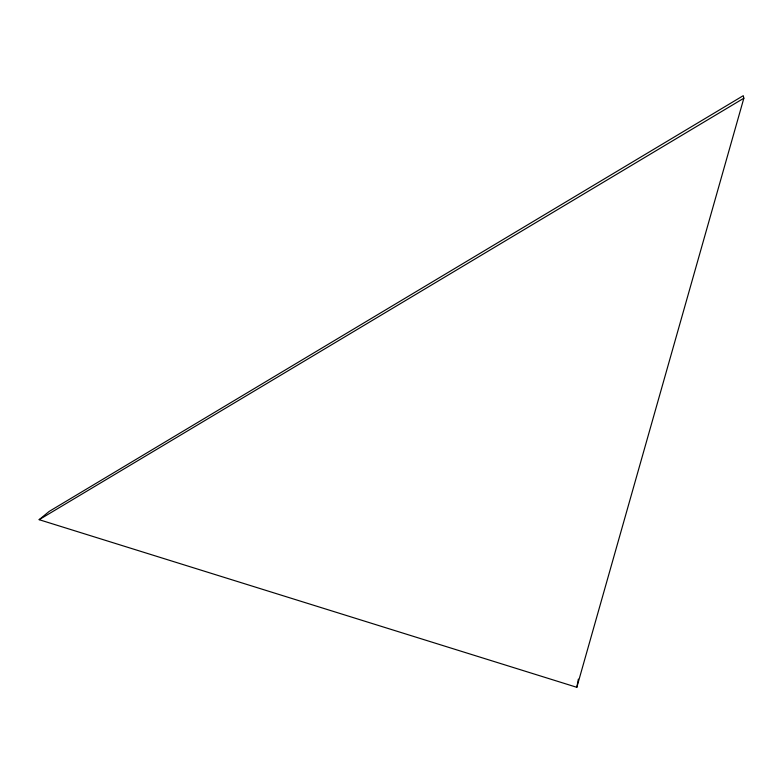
<?xml version="1.0" encoding="UTF-8"?>
<svg xmlns="http://www.w3.org/2000/svg" width="783" height="783" viewBox="0 0 783 783"><rect width="100%" height="100%" fill="white"/><g stroke="black" fill="none" stroke-linecap="round" stroke-linejoin="round"><path stroke-width="1.17" d="M576.826 687.308L743.85 98.218L743.253 95.692L49.163 511.426L39.15 519.687L576.826 687.308L578.353 679.125M39.15 519.687L743.85 98.218"/></g></svg>
